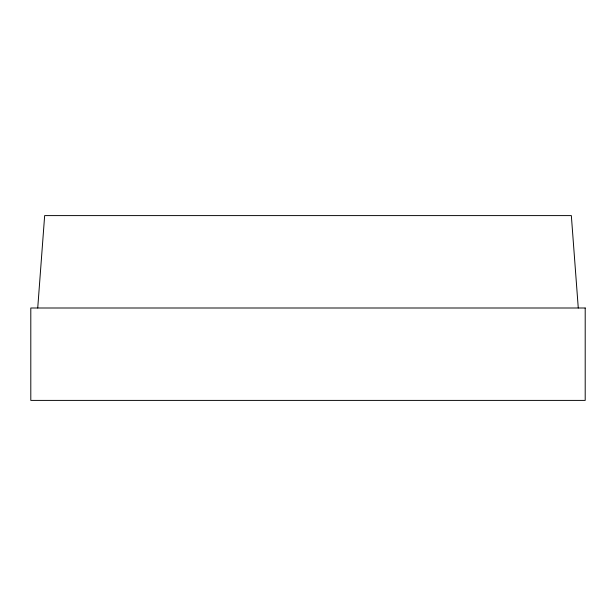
<?xml version="1.0" encoding="UTF-8"?>
<svg xmlns="http://www.w3.org/2000/svg" width="616" height="616" viewBox="0 0 616 616"><rect width="100%" height="100%" fill="white"/><g stroke="black" fill="none" stroke-linecap="round" stroke-linejoin="round"><path stroke-width="0.92" d="M37.73 308L44.66 215.6L571.34 215.6L578.27 308M585.2 308L30.8 308L30.8 400.4L585.2 400.4L585.2 308"/></g></svg>
